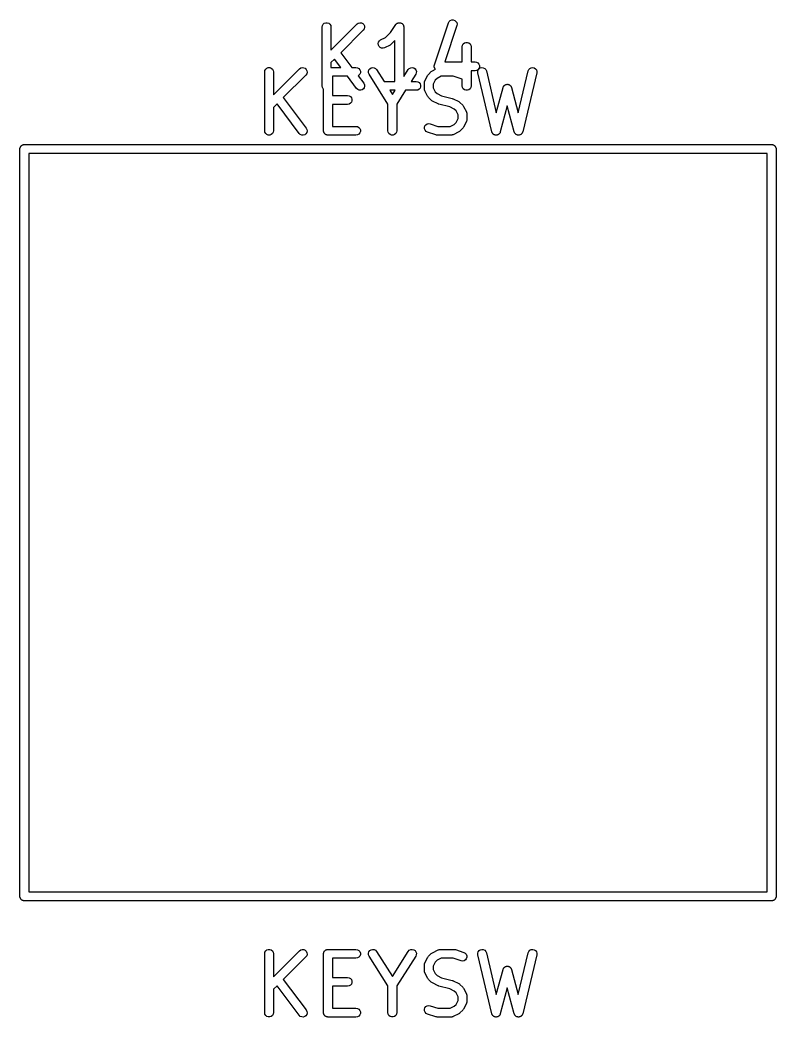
# Model space of a CAD drawing. Extents: x 144.7 to 218.8, y -126.8 to -74.1.
# Drawn here: x 205.92 to 218.77, y -126.26 to -109.31 of the extents above; entities that cross this region are included whole.
import ezdxf

# ---------------------------------------------------------------- set-up
doc = ezdxf.new("R2010")
doc.units = 0
doc.header["$MEASUREMENT"] = 0
doc.layers.add('BLACK', color=7, linetype='CONTINUOUS')

msp = doc.modelspace()

# ---------------------------------------------------------------- linework, layer by layer
at = {"layer": 'BLACK', "linetype": 'CONTINUOUS'}
for p, q in [((211.055, -109.434), (211.059, -109.409)), ((211.055, -110.434), (211.055, -109.434)), ((211.059, -109.409), (211.072, -109.386)), ((211.072, -109.386), (211.092, -109.369)), ((211.092, -109.369), (211.117, -109.361)), ((211.117, -109.361), (211.143, -109.361)), ((211.143, -109.361), (211.167, -109.369)), ((211.167, -109.369), (211.187, -109.386)), ((211.187, -109.386), (211.2, -109.409)), ((211.2, -109.409), (211.205, -109.434)), ((211.205, -109.825), (211.648, -109.381)), ((211.205, -109.434), (211.205, -109.825)), ((211.648, -109.381), (211.669, -109.366)), ((211.669, -109.366), (211.695, -109.36)), ((211.695, -109.36), (211.721, -109.362)), ((211.721, -109.362), (211.744, -109.373)), ((211.744, -109.373), (211.763, -109.391)), ((211.763, -109.391), (211.774, -109.415)), ((211.776, -109.441), (211.769, -109.466)), ((211.774, -109.415), (211.776, -109.441)), ((212.214, -109.529), (212.305, -109.393)), ((212.305, -109.393), (212.308, -109.39)), ((212.308, -109.39), (212.31, -109.386)), ((212.31, -109.386), (212.317, -109.38)), ((212.317, -109.38), (212.323, -109.374)), ((212.323, -109.374), (212.327, -109.372)), ((212.327, -109.372), (212.33, -109.369)), ((212.33, -109.369), (212.339, -109.366)), ((212.339, -109.366), (212.347, -109.362)), ((212.347, -109.362), (212.351, -109.362)), ((212.351, -109.362), (212.355, -109.361)), ((212.355, -109.361), (212.364, -109.361)), ((212.364, -109.361), (212.373, -109.36)), ((212.373, -109.36), (212.377, -109.361)), ((212.377, -109.361), (212.381, -109.361)), ((212.381, -109.361), (212.389, -109.364)), ((212.389, -109.364), (212.398, -109.366)), ((212.398, -109.366), (212.401, -109.368)), ((212.401, -109.368), (212.405, -109.369)), ((212.405, -109.369), (212.412, -109.375)), ((212.412, -109.375), (212.42, -109.38)), ((212.42, -109.38), (212.422, -109.384)), ((212.422, -109.384), (212.425, -109.386)), ((212.425, -109.386), (212.43, -109.394)), ((212.43, -109.394), (212.435, -109.401)), ((212.435, -109.401), (212.436, -109.405)), ((212.436, -109.405), (212.438, -109.409)), ((212.438, -109.409), (212.44, -109.418)), ((212.44, -109.418), (212.442, -109.426)), ((212.442, -109.426), (212.442, -109.43)), ((212.442, -109.43), (212.443, -109.434)), ((212.443, -109.434), (212.443, -110.276)), ((212.963, -110.077), (213.201, -109.363)), ((213.344, -109.41), (213.139, -110.026)), ((213.201, -109.363), (213.214, -109.34)), ((213.214, -109.34), (213.233, -109.323)), ((213.233, -109.323), (213.258, -109.313)), ((213.258, -109.313), (213.284, -109.313)), ((213.284, -109.313), (213.308, -109.321)), ((213.308, -109.321), (213.329, -109.337)), ((213.329, -109.337), (213.342, -109.359)), ((213.342, -109.359), (213.348, -109.385)), ((213.348, -109.385), (213.344, -109.41)), ((211.754, -109.487), (211.372, -109.87)), ((211.769, -109.466), (211.754, -109.487)), ((212.049, -109.653), (212.133, -109.611)), ((212.133, -109.611), (212.214, -109.529)), ((212.007, -109.716), (212.013, -109.69)), ((212.01, -109.741), (212.007, -109.716)), ((212.022, -109.765), (212.01, -109.741)), ((212.013, -109.69), (212.028, -109.669)), ((212.041, -109.783), (212.022, -109.765)), ((212.028, -109.669), (212.049, -109.653)), ((212.065, -109.793), (212.041, -109.783)), ((212.091, -109.795), (212.065, -109.793)), ((212.116, -109.787), (212.091, -109.795)), ((212.211, -109.74), (212.116, -109.787)), ((212.221, -109.732), (212.211, -109.74)), ((212.23, -109.726), (212.221, -109.732)), ((212.293, -109.663), (212.23, -109.726)), ((212.293, -110.359), (212.293, -109.663)), ((213.436, -109.768), (213.44, -109.742)), ((213.436, -110.026), (213.436, -109.768)), ((213.44, -109.742), (213.453, -109.72)), ((213.453, -109.72), (213.473, -109.703)), ((213.473, -109.703), (213.498, -109.694)), ((213.498, -109.694), (213.524, -109.694)), ((213.524, -109.694), (213.548, -109.703)), ((213.548, -109.703), (213.568, -109.72)), ((213.568, -109.72), (213.581, -109.742)), ((213.581, -109.742), (213.586, -109.768)), ((213.586, -109.768), (213.586, -110.026)), ((211.372, -109.87), (211.56, -110.121)), ((210.096, -110.148), (210.116, -110.131)), ((210.116, -110.131), (210.14, -110.123)), ((210.14, -110.123), (210.167, -110.123)), ((210.167, -110.123), (210.191, -110.131)), ((210.191, -110.131), (210.211, -110.148)), ((210.672, -110.143), (210.693, -110.128)), ((210.693, -110.128), (210.718, -110.122)), ((210.718, -110.122), (210.744, -110.124)), ((210.744, -110.124), (210.768, -110.135)), ((210.768, -110.135), (210.786, -110.153)), ((211.264, -109.977), (211.205, -110.037)), ((211.205, -110.037), (211.205, -110.121)), ((211.205, -110.121), (211.373, -110.121)), ((211.373, -110.121), (211.264, -109.977)), ((211.56, -110.121), (211.63, -110.121)), ((211.63, -110.121), (211.655, -110.126)), ((211.655, -110.126), (211.678, -110.139)), ((211.865, -110.141), (211.887, -110.127)), ((211.887, -110.127), (211.912, -110.121)), ((211.912, -110.121), (211.938, -110.125)), ((211.938, -110.125), (211.961, -110.137)), ((212.536, -110.137), (212.56, -110.125)), ((212.56, -110.125), (212.585, -110.121)), ((212.585, -110.121), (212.611, -110.127)), ((212.611, -110.127), (212.633, -110.141)), ((212.96, -110.103), (212.961, -110.096)), ((212.961, -110.109), (212.96, -110.103)), ((212.961, -110.088), (212.963, -110.083)), ((212.961, -110.096), (212.961, -110.088)), ((212.961, -110.114), (212.961, -110.109)), ((212.963, -110.121), (212.961, -110.114)), ((212.963, -110.083), (212.963, -110.077)), ((212.965, -110.129), (212.963, -110.121)), ((212.968, -110.133), (212.965, -110.129)), ((212.97, -110.139), (212.968, -110.133)), ((213.139, -110.026), (213.436, -110.026)), ((213.586, -110.026), (213.654, -110.026)), ((213.654, -110.026), (213.679, -110.031)), ((213.679, -110.031), (213.702, -110.044)), ((213.702, -110.044), (213.718, -110.064)), ((213.718, -110.064), (213.727, -110.088)), ((213.727, -110.114), (213.718, -110.139)), ((213.721, -110.142), (213.743, -110.128)), ((213.727, -110.088), (213.727, -110.114)), ((213.743, -110.128), (213.768, -110.122)), ((213.768, -110.122), (213.794, -110.125)), ((213.794, -110.125), (213.817, -110.136)), ((213.817, -110.136), (213.835, -110.155)), ((214.567, -110.155), (214.585, -110.136)), ((214.585, -110.136), (214.608, -110.125)), ((214.608, -110.125), (214.634, -110.122)), ((214.634, -110.122), (214.659, -110.128)), ((214.659, -110.128), (214.681, -110.142)), ((210.079, -110.196), (210.083, -110.171)), ((210.079, -111.196), (210.079, -110.196)), ((210.083, -110.171), (210.096, -110.148)), ((210.211, -110.148), (210.224, -110.171)), ((210.224, -110.171), (210.229, -110.196)), ((210.229, -110.587), (210.672, -110.143)), ((210.229, -110.196), (210.229, -110.587)), ((210.778, -110.249), (210.395, -110.632)), ((210.793, -110.228), (210.778, -110.249)), ((210.786, -110.153), (210.797, -110.177)), ((210.8, -110.203), (210.793, -110.228)), ((210.797, -110.177), (210.8, -110.203)), ((211.485, -110.271), (211.229, -110.271)), ((211.229, -110.271), (211.229, -110.598)), ((211.641, -110.479), (211.485, -110.271)), ((211.678, -110.254), (211.665, -110.261)), ((211.665, -110.261), (211.761, -110.389)), ((211.678, -110.139), (211.695, -110.159)), ((211.695, -110.234), (211.678, -110.254)), ((211.695, -110.159), (211.704, -110.183)), ((211.704, -110.209), (211.695, -110.234)), ((211.704, -110.183), (211.704, -110.209)), ((211.841, -110.187), (211.849, -110.162)), ((211.842, -110.213), (211.841, -110.187)), ((211.852, -110.237), (211.842, -110.213)), ((211.849, -110.162), (211.865, -110.141)), ((212.174, -110.742), (211.852, -110.237)), ((211.961, -110.137), (211.979, -110.156)), ((211.979, -110.156), (212.108, -110.359)), ((212.443, -110.276), (212.519, -110.156)), ((212.519, -110.156), (212.536, -110.137)), ((212.645, -110.237), (212.567, -110.359)), ((212.633, -110.141), (212.649, -110.162)), ((212.655, -110.213), (212.645, -110.237)), ((212.649, -110.162), (212.656, -110.187)), ((212.656, -110.187), (212.655, -110.213)), ((212.801, -110.353), (212.848, -110.258)), ((212.848, -110.258), (212.856, -110.248)), ((212.856, -110.248), (212.862, -110.239)), ((212.862, -110.239), (212.91, -110.191)), ((212.91, -110.191), (212.92, -110.184)), ((212.92, -110.184), (212.93, -110.177)), ((212.93, -110.177), (212.98, -110.152)), ((212.974, -110.144), (212.97, -110.139)), ((212.978, -110.151), (212.974, -110.144)), ((212.98, -110.152), (212.978, -110.151)), ((213.076, -110.271), (213.007, -110.306)), ((213.284, -110.271), (213.076, -110.271)), ((213.416, -110.315), (213.284, -110.271)), ((213.654, -110.176), (213.586, -110.176)), ((213.586, -110.176), (213.586, -110.434)), ((213.679, -110.172), (213.654, -110.176)), ((213.702, -110.158), (213.679, -110.172)), ((213.698, -110.188), (213.706, -110.163)), ((213.7, -110.214), (213.698, -110.188)), ((213.938, -111.214), (213.7, -110.214)), ((213.718, -110.139), (213.702, -110.158)), ((213.706, -110.163), (213.721, -110.142)), ((213.835, -110.155), (213.846, -110.179)), ((213.846, -110.179), (214.015, -110.89)), ((214.388, -110.89), (214.557, -110.179)), ((214.703, -110.214), (214.465, -111.214)), ((214.557, -110.179), (214.567, -110.155)), ((214.681, -110.142), (214.697, -110.163)), ((214.697, -110.163), (214.704, -110.188)), ((214.704, -110.188), (214.703, -110.214)), ((211.059, -110.46), (211.055, -110.434)), ((211.072, -110.483), (211.059, -110.46)), ((211.77, -110.464), (211.756, -110.486)), ((211.761, -110.389), (211.773, -110.413)), ((211.776, -110.438), (211.77, -110.464)), ((211.773, -110.413), (211.776, -110.438)), ((212.108, -110.359), (212.293, -110.359)), ((212.567, -110.359), (212.654, -110.359)), ((212.654, -110.359), (212.679, -110.364)), ((212.679, -110.364), (212.702, -110.377)), ((212.702, -110.377), (212.718, -110.397)), ((212.718, -110.472), (212.702, -110.492)), ((212.718, -110.397), (212.727, -110.421)), ((212.727, -110.447), (212.718, -110.472)), ((212.727, -110.421), (212.727, -110.447)), ((212.793, -110.378), (212.796, -110.37)), ((212.794, -110.383), (212.793, -110.378)), ((212.793, -110.387), (212.794, -110.383)), ((212.793, -110.482), (212.793, -110.387)), ((212.796, -110.37), (212.797, -110.361)), ((212.797, -110.361), (212.799, -110.357)), ((212.799, -110.357), (212.801, -110.353)), ((212.977, -110.336), (212.943, -110.405)), ((212.943, -110.405), (212.943, -110.464)), ((212.943, -110.464), (212.977, -110.533)), ((213.007, -110.306), (212.977, -110.336)), ((213.436, -110.318), (213.416, -110.315)), ((213.436, -110.434), (213.436, -110.318)), ((213.44, -110.46), (213.436, -110.434)), ((213.453, -110.483), (213.44, -110.46)), ((213.581, -110.46), (213.568, -110.483)), ((213.586, -110.434), (213.581, -110.46)), ((214.015, -110.89), (214.129, -110.463)), ((214.129, -110.463), (214.131, -110.457)), ((214.131, -110.457), (214.133, -110.45)), ((214.133, -110.45), (214.137, -110.445)), ((214.137, -110.445), (214.14, -110.439)), ((214.14, -110.439), (214.144, -110.434)), ((214.144, -110.434), (214.148, -110.429)), ((214.148, -110.429), (214.153, -110.425)), ((214.153, -110.425), (214.158, -110.421)), ((214.158, -110.421), (214.164, -110.418)), ((214.164, -110.418), (214.17, -110.414)), ((214.17, -110.414), (214.176, -110.412)), ((214.176, -110.412), (214.182, -110.41)), ((214.182, -110.41), (214.188, -110.409)), ((214.188, -110.409), (214.195, -110.407)), ((214.195, -110.407), (214.201, -110.408)), ((214.201, -110.408), (214.208, -110.407)), ((214.208, -110.407), (214.214, -110.409)), ((214.214, -110.409), (214.221, -110.41)), ((214.221, -110.41), (214.226, -110.412)), ((214.226, -110.412), (214.233, -110.414)), ((214.233, -110.414), (214.238, -110.418)), ((214.238, -110.418), (214.244, -110.421)), ((214.244, -110.421), (214.249, -110.425)), ((214.249, -110.425), (214.254, -110.429)), ((214.254, -110.429), (214.258, -110.434)), ((214.258, -110.434), (214.263, -110.439)), ((214.263, -110.439), (214.265, -110.445)), ((214.265, -110.445), (214.269, -110.45)), ((214.269, -110.45), (214.271, -110.457)), ((214.271, -110.457), (214.274, -110.463)), ((214.274, -110.463), (214.388, -110.89)), ((210.395, -110.632), (210.785, -111.151)), ((211.079, -110.488), (211.072, -110.483)), ((211.079, -111.196), (211.079, -110.488)), ((211.229, -110.598), (211.487, -110.598)), ((211.487, -110.598), (211.513, -110.602)), ((211.513, -110.602), (211.535, -110.615)), ((211.535, -110.615), (211.552, -110.635)), ((211.552, -110.635), (211.561, -110.66)), ((211.66, -110.497), (211.641, -110.479)), ((211.684, -110.507), (211.66, -110.497)), ((211.71, -110.509), (211.684, -110.507)), ((211.735, -110.501), (211.71, -110.509)), ((211.756, -110.486), (211.735, -110.501)), ((212.204, -110.509), (212.249, -110.58)), ((212.294, -110.509), (212.204, -110.509)), ((212.249, -110.58), (212.294, -110.509)), ((212.472, -110.509), (212.324, -110.742)), ((212.654, -110.509), (212.472, -110.509)), ((212.679, -110.505), (212.654, -110.509)), ((212.702, -110.492), (212.679, -110.505)), ((212.794, -110.486), (212.793, -110.482)), ((212.793, -110.491), (212.794, -110.486)), ((212.796, -110.499), (212.793, -110.491)), ((212.797, -110.508), (212.796, -110.499)), ((212.799, -110.511), (212.797, -110.508)), ((212.801, -110.516), (212.799, -110.511)), ((212.848, -110.611), (212.801, -110.516)), ((212.856, -110.621), (212.848, -110.611)), ((212.862, -110.63), (212.856, -110.621)), ((212.91, -110.678), (212.862, -110.63)), ((212.977, -110.533), (213.007, -110.563)), ((213.007, -110.563), (213.084, -110.602)), ((213.084, -110.602), (213.267, -110.647)), ((213.473, -110.499), (213.453, -110.483)), ((213.498, -110.508), (213.473, -110.499)), ((213.524, -110.508), (213.498, -110.508)), ((213.548, -110.499), (213.524, -110.508)), ((213.568, -110.483), (213.548, -110.499)), ((210.288, -110.739), (210.229, -110.799)), ((210.229, -110.799), (210.229, -111.196)), ((210.665, -111.241), (210.288, -110.739)), ((211.487, -110.748), (211.229, -110.748)), ((211.229, -110.748), (211.229, -111.121)), ((211.513, -110.743), (211.487, -110.748)), ((211.535, -110.73), (211.513, -110.743)), ((211.552, -110.71), (211.535, -110.73)), ((211.561, -110.686), (211.552, -110.71)), ((211.561, -110.66), (211.561, -110.686)), ((212.174, -111.196), (212.174, -110.742)), ((212.324, -110.742), (212.324, -111.196)), ((212.92, -110.685), (212.91, -110.678)), ((212.93, -110.692), (212.92, -110.685)), ((213.025, -110.74), (212.93, -110.692)), ((213.033, -110.742), (213.025, -110.74)), ((213.04, -110.745), (213.033, -110.742)), ((213.223, -110.791), (213.04, -110.745)), ((213.3, -110.829), (213.223, -110.791)), ((213.267, -110.647), (213.274, -110.651)), ((213.274, -110.651), (213.282, -110.653)), ((213.282, -110.653), (213.378, -110.701)), ((213.378, -110.701), (213.387, -110.708)), ((213.387, -110.708), (213.397, -110.715)), ((213.397, -110.715), (213.445, -110.762)), ((213.445, -110.762), (213.452, -110.772)), ((213.452, -110.772), (213.459, -110.782)), ((213.459, -110.782), (213.506, -110.877)), ((214.201, -110.773), (214.083, -111.216)), ((214.319, -111.216), (214.201, -110.773)), ((213.33, -110.86), (213.3, -110.829)), ((213.364, -110.928), (213.33, -110.86)), ((213.364, -110.988), (213.364, -110.928)), ((213.506, -110.877), (213.508, -110.881)), ((213.508, -110.881), (213.51, -110.885)), ((213.51, -110.885), (213.511, -110.894)), ((213.511, -110.894), (213.514, -110.902)), ((213.514, -110.902), (213.513, -110.906)), ((213.513, -110.906), (213.514, -110.911)), ((213.514, -110.911), (213.514, -111.006)), ((210.785, -111.151), (210.797, -111.175)), ((211.229, -111.121), (211.63, -111.121)), ((211.63, -111.121), (211.655, -111.126)), ((211.655, -111.126), (211.678, -111.139)), ((211.678, -111.139), (211.695, -111.159)), ((212.794, -111.138), (212.802, -111.113)), ((212.794, -111.164), (212.794, -111.138)), ((212.802, -111.113), (212.818, -111.093)), ((212.818, -111.093), (212.84, -111.079)), ((212.84, -111.079), (212.866, -111.074)), ((212.866, -111.074), (212.892, -111.078)), ((212.892, -111.078), (213.023, -111.121)), ((213.023, -111.121), (213.231, -111.121)), ((213.231, -111.121), (213.3, -111.087)), ((213.3, -111.087), (213.33, -111.057)), ((213.33, -111.057), (213.364, -110.988)), ((213.452, -111.144), (213.445, -111.154)), ((213.459, -111.135), (213.452, -111.144)), ((213.506, -111.039), (213.459, -111.135)), ((213.508, -111.035), (213.506, -111.039)), ((213.51, -111.032), (213.508, -111.035)), ((213.511, -111.023), (213.51, -111.032)), ((213.514, -111.014), (213.511, -111.023)), ((213.514, -111.006), (213.513, -111.01)), ((213.513, -111.01), (213.514, -111.014)), ((210.083, -111.222), (210.079, -111.196)), ((210.096, -111.245), (210.083, -111.222)), ((210.116, -111.261), (210.096, -111.245)), ((210.14, -111.27), (210.116, -111.261)), ((210.167, -111.27), (210.14, -111.27)), ((210.191, -111.261), (210.167, -111.27)), ((210.211, -111.245), (210.191, -111.261)), ((210.224, -111.222), (210.211, -111.245)), ((210.229, -111.196), (210.224, -111.222)), ((210.684, -111.259), (210.665, -111.241)), ((210.708, -111.269), (210.684, -111.259)), ((210.734, -111.271), (210.708, -111.269)), ((210.759, -111.263), (210.734, -111.271)), ((210.78, -111.248), (210.759, -111.263)), ((210.794, -111.226), (210.78, -111.248)), ((210.8, -111.2), (210.794, -111.226)), ((210.797, -111.175), (210.8, -111.2)), ((211.08, -111.203), (211.079, -111.196)), ((211.08, -111.209), (211.08, -111.203)), ((211.082, -111.216), (211.08, -111.209)), ((211.083, -111.222), (211.082, -111.216)), ((211.086, -111.228), (211.083, -111.222)), ((211.089, -111.234), (211.086, -111.228)), ((211.093, -111.239), (211.089, -111.234)), ((211.096, -111.245), (211.093, -111.239)), ((211.101, -111.249), (211.096, -111.245)), ((211.105, -111.254), (211.101, -111.249)), ((211.111, -111.257), (211.105, -111.254)), ((211.116, -111.261), (211.111, -111.257)), ((211.122, -111.264), (211.116, -111.261)), ((211.128, -111.267), (211.122, -111.264)), ((211.134, -111.268), (211.128, -111.267)), ((211.14, -111.27), (211.134, -111.268)), ((211.147, -111.27), (211.14, -111.27)), ((211.154, -111.271), (211.147, -111.27)), ((211.63, -111.271), (211.154, -111.271)), ((211.655, -111.267), (211.63, -111.271)), ((211.678, -111.254), (211.655, -111.267)), ((211.695, -111.234), (211.678, -111.254)), ((211.695, -111.159), (211.704, -111.183)), ((211.704, -111.209), (211.695, -111.234)), ((211.704, -111.183), (211.704, -111.209)), ((212.178, -111.222), (212.174, -111.196)), ((212.191, -111.245), (212.178, -111.222)), ((212.211, -111.261), (212.191, -111.245)), ((212.236, -111.27), (212.211, -111.261)), ((212.262, -111.27), (212.236, -111.27)), ((212.286, -111.261), (212.262, -111.27)), ((212.306, -111.245), (212.286, -111.261)), ((212.319, -111.222), (212.306, -111.245)), ((212.324, -111.196), (212.319, -111.222)), ((212.804, -111.188), (212.794, -111.164)), ((212.821, -111.208), (212.804, -111.188)), ((212.844, -111.22), (212.821, -111.208)), ((212.987, -111.268), (212.844, -111.22)), ((212.999, -111.269), (212.987, -111.268)), ((213.011, -111.271), (212.999, -111.269)), ((213.249, -111.271), (213.011, -111.271)), ((213.253, -111.271), (213.249, -111.271)), ((213.257, -111.271), (213.253, -111.271)), ((213.266, -111.268), (213.257, -111.271)), ((213.274, -111.267), (213.266, -111.268)), ((213.278, -111.265), (213.274, -111.267)), ((213.282, -111.263), (213.278, -111.265)), ((213.378, -111.216), (213.282, -111.263)), ((213.387, -111.209), (213.378, -111.216)), ((213.397, -111.202), (213.387, -111.209)), ((213.445, -111.154), (213.397, -111.202)), ((213.941, -111.221), (213.938, -111.214)), ((213.943, -111.228), (213.941, -111.221)), ((213.946, -111.233), (213.943, -111.228)), ((213.948, -111.238), (213.946, -111.233)), ((213.953, -111.243), (213.948, -111.238)), ((213.958, -111.249), (213.953, -111.243)), ((213.962, -111.253), (213.958, -111.249)), ((213.966, -111.257), (213.962, -111.253)), ((213.973, -111.26), (213.966, -111.257)), ((213.979, -111.264), (213.973, -111.26)), ((213.984, -111.266), (213.979, -111.264)), ((213.989, -111.268), (213.984, -111.266)), ((213.997, -111.269), (213.989, -111.268)), ((214.004, -111.271), (213.997, -111.269)), ((214.01, -111.271), (214.004, -111.271)), ((214.015, -111.271), (214.01, -111.271)), ((214.023, -111.269), (214.015, -111.271)), ((214.03, -111.269), (214.023, -111.269)), ((214.035, -111.266), (214.03, -111.269)), ((214.04, -111.265), (214.035, -111.266)), ((214.047, -111.261), (214.04, -111.265)), ((214.054, -111.258), (214.047, -111.261)), ((214.058, -111.254), (214.054, -111.258)), ((214.062, -111.251), (214.058, -111.254)), ((214.067, -111.245), (214.062, -111.251)), ((214.072, -111.239), (214.067, -111.245)), ((214.074, -111.234), (214.072, -111.239)), ((214.078, -111.23), (214.074, -111.234)), ((214.08, -111.223), (214.078, -111.23)), ((214.083, -111.216), (214.08, -111.223)), ((214.322, -111.223), (214.319, -111.216)), ((214.325, -111.23), (214.322, -111.223)), ((214.328, -111.234), (214.325, -111.23)), ((214.33, -111.239), (214.328, -111.234)), ((214.336, -111.245), (214.33, -111.239)), ((214.34, -111.251), (214.336, -111.245)), ((214.345, -111.254), (214.34, -111.251)), ((214.349, -111.258), (214.345, -111.254)), ((214.355, -111.261), (214.349, -111.258)), ((214.362, -111.265), (214.355, -111.261)), ((214.367, -111.266), (214.362, -111.265)), ((214.372, -111.269), (214.367, -111.266)), ((214.38, -111.269), (214.372, -111.269)), ((214.387, -111.271), (214.38, -111.269)), ((214.393, -111.271), (214.387, -111.271)), ((214.398, -111.271), (214.393, -111.271)), ((214.405, -111.269), (214.398, -111.271)), ((214.413, -111.268), (214.405, -111.269)), ((214.418, -111.266), (214.413, -111.268)), ((214.423, -111.264), (214.418, -111.266)), ((214.43, -111.26), (214.423, -111.264)), ((214.436, -111.257), (214.43, -111.26)), ((214.44, -111.253), (214.436, -111.257)), ((214.445, -111.249), (214.44, -111.253)), ((214.449, -111.243), (214.445, -111.249)), ((214.454, -111.238), (214.449, -111.243)), ((214.456, -111.233), (214.454, -111.238)), ((214.46, -111.228), (214.456, -111.233)), ((214.462, -111.221), (214.46, -111.228)), ((214.465, -111.214), (214.462, -111.221)), ((205.919, -111.493), (205.921, -111.487)), ((205.921, -111.487), (205.922, -111.48)), ((205.922, -111.48), (205.926, -111.474)), ((205.926, -111.474), (205.928, -111.468)), ((205.928, -111.468), (205.932, -111.463)), ((205.932, -111.463), (205.936, -111.457)), ((205.936, -111.457), (205.941, -111.453)), ((205.941, -111.453), (205.945, -111.448)), ((205.945, -111.448), (205.951, -111.444)), ((205.951, -111.444), (205.956, -111.44)), ((205.956, -111.44), (205.962, -111.438)), ((205.962, -111.438), (205.968, -111.434)), ((205.968, -111.434), (205.975, -111.433)), ((205.975, -111.433), (205.981, -111.431)), ((205.981, -111.431), (205.987, -111.431)), ((205.987, -111.431), (205.987, -111.431)), ((205.987, -111.431), (218.701, -111.431)), ((218.701, -111.431), (218.707, -111.431)), ((218.701, -111.431), (218.701, -111.431)), ((218.707, -111.431), (218.713, -111.433)), ((218.713, -111.433), (218.72, -111.434)), ((218.72, -111.434), (218.726, -111.438)), ((218.726, -111.438), (218.732, -111.44)), ((218.732, -111.44), (218.737, -111.444)), ((218.737, -111.444), (218.743, -111.448)), ((218.743, -111.448), (218.747, -111.453)), ((218.747, -111.453), (218.752, -111.457)), ((218.752, -111.457), (218.756, -111.463)), ((218.756, -111.463), (218.76, -111.468)), ((218.76, -111.468), (218.762, -111.474)), ((218.762, -111.474), (218.766, -111.48)), ((218.766, -111.48), (218.767, -111.487)), ((218.767, -111.487), (218.769, -111.493)), ((205.919, -111.499), (205.919, -111.493)), ((205.919, -124.213), (205.919, -111.499)), ((206.069, -111.581), (206.069, -124.131)), ((218.619, -111.581), (206.069, -111.581)), ((218.619, -124.131), (218.619, -111.581)), ((218.769, -111.493), (218.769, -111.499)), ((218.769, -111.499), (218.769, -111.499)), ((218.769, -111.499), (218.769, -124.213)), ((206.069, -124.131), (218.619, -124.131)), ((205.919, -124.219), (205.919, -124.213)), ((205.919, -124.213), (205.919, -124.213)), ((205.921, -124.225), (205.919, -124.219)), ((205.922, -124.232), (205.921, -124.225)), ((205.926, -124.238), (205.922, -124.232)), ((205.928, -124.244), (205.926, -124.238)), ((205.932, -124.249), (205.928, -124.244)), ((205.936, -124.255), (205.932, -124.249)), ((205.941, -124.259), (205.936, -124.255)), ((205.945, -124.264), (205.941, -124.259)), ((205.951, -124.268), (205.945, -124.264)), ((205.956, -124.272), (205.951, -124.268)), ((205.962, -124.274), (205.956, -124.272)), ((205.968, -124.278), (205.962, -124.274)), ((205.975, -124.279), (205.968, -124.278)), ((205.981, -124.281), (205.975, -124.279)), ((205.987, -124.281), (205.981, -124.281)), ((218.701, -124.281), (205.987, -124.281)), ((205.987, -124.281), (205.987, -124.281)), ((218.707, -124.281), (218.701, -124.281)), ((218.701, -124.281), (218.701, -124.281)), ((218.713, -124.279), (218.707, -124.281)), ((218.72, -124.278), (218.713, -124.279)), ((218.726, -124.274), (218.72, -124.278)), ((218.732, -124.272), (218.726, -124.274)), ((218.737, -124.268), (218.732, -124.272)), ((218.743, -124.264), (218.737, -124.268)), ((218.747, -124.259), (218.743, -124.264)), ((218.752, -124.255), (218.747, -124.259)), ((218.756, -124.249), (218.752, -124.255)), ((218.76, -124.244), (218.756, -124.249)), ((218.762, -124.238), (218.76, -124.244)), ((218.766, -124.232), (218.762, -124.238)), ((218.767, -124.225), (218.766, -124.232)), ((218.769, -124.219), (218.767, -124.225)), ((218.769, -124.213), (218.769, -124.213)), ((218.769, -124.213), (218.769, -124.219)), ((210.079, -125.182), (210.083, -125.157)), ((210.079, -126.182), (210.079, -125.182)), ((210.083, -125.157), (210.096, -125.134)), ((210.096, -125.134), (210.116, -125.117)), ((210.116, -125.117), (210.14, -125.109)), ((210.14, -125.109), (210.167, -125.109)), ((210.167, -125.109), (210.191, -125.117)), ((210.191, -125.117), (210.211, -125.134)), ((210.211, -125.134), (210.224, -125.157)), ((210.224, -125.157), (210.229, -125.182)), ((210.229, -125.573), (210.672, -125.129)), ((210.229, -125.182), (210.229, -125.573)), ((210.672, -125.129), (210.693, -125.114)), ((210.693, -125.114), (210.718, -125.108)), ((210.718, -125.108), (210.744, -125.11)), ((210.744, -125.11), (210.768, -125.121)), ((210.768, -125.121), (210.786, -125.139)), ((210.793, -125.214), (210.778, -125.235)), ((210.786, -125.139), (210.797, -125.163)), ((210.8, -125.189), (210.793, -125.214)), ((210.797, -125.163), (210.8, -125.189)), ((211.079, -125.182), (211.08, -125.176)), ((211.079, -126.182), (211.079, -125.182)), ((211.08, -125.169), (211.082, -125.163)), ((211.08, -125.176), (211.08, -125.169)), ((211.082, -125.163), (211.083, -125.157)), ((211.083, -125.157), (211.086, -125.151)), ((211.086, -125.151), (211.089, -125.145)), ((211.089, -125.145), (211.093, -125.14)), ((211.093, -125.14), (211.096, -125.134)), ((211.096, -125.134), (211.101, -125.13)), ((211.101, -125.13), (211.105, -125.125)), ((211.105, -125.125), (211.111, -125.122)), ((211.111, -125.122), (211.116, -125.117)), ((211.116, -125.117), (211.122, -125.115)), ((211.122, -125.115), (211.128, -125.112)), ((211.128, -125.112), (211.134, -125.111)), ((211.134, -125.111), (211.14, -125.109)), ((211.14, -125.109), (211.147, -125.109)), ((211.147, -125.109), (211.154, -125.107)), ((211.154, -125.107), (211.63, -125.107)), ((211.63, -125.107), (211.655, -125.112)), ((211.655, -125.112), (211.678, -125.125)), ((211.678, -125.125), (211.695, -125.145)), ((211.695, -125.145), (211.704, -125.169)), ((211.704, -125.195), (211.695, -125.22)), ((211.704, -125.169), (211.704, -125.195)), ((211.841, -125.173), (211.849, -125.148)), ((211.842, -125.199), (211.841, -125.173)), ((211.852, -125.223), (211.842, -125.199)), ((211.849, -125.148), (211.865, -125.127)), ((211.865, -125.127), (211.887, -125.113)), ((211.887, -125.113), (211.912, -125.107)), ((211.912, -125.107), (211.938, -125.111)), ((211.938, -125.111), (211.961, -125.123)), ((211.961, -125.123), (211.979, -125.142)), ((211.979, -125.142), (212.249, -125.566)), ((212.249, -125.566), (212.519, -125.142)), ((212.519, -125.142), (212.536, -125.123)), ((212.536, -125.123), (212.56, -125.111)), ((212.56, -125.111), (212.585, -125.107)), ((212.585, -125.107), (212.611, -125.113)), ((212.611, -125.113), (212.633, -125.127)), ((212.633, -125.127), (212.649, -125.148)), ((212.655, -125.199), (212.645, -125.223)), ((212.649, -125.148), (212.656, -125.173)), ((212.656, -125.173), (212.655, -125.199)), ((212.862, -125.225), (212.91, -125.177)), ((212.91, -125.177), (212.92, -125.17)), ((212.92, -125.17), (212.93, -125.163)), ((212.93, -125.163), (213.025, -125.115)), ((213.025, -125.115), (213.029, -125.114)), ((213.029, -125.114), (213.033, -125.112)), ((213.033, -125.112), (213.041, -125.11)), ((213.041, -125.11), (213.05, -125.108)), ((213.05, -125.108), (213.054, -125.108)), ((213.054, -125.108), (213.058, -125.107)), ((213.058, -125.107), (213.296, -125.107)), ((213.296, -125.107), (213.308, -125.109)), ((213.308, -125.109), (213.32, -125.111)), ((213.32, -125.111), (213.463, -125.159)), ((213.463, -125.159), (213.486, -125.171)), ((213.486, -125.171), (213.503, -125.191)), ((213.503, -125.191), (213.513, -125.215)), ((213.513, -125.215), (213.513, -125.241)), ((213.698, -125.174), (213.706, -125.149)), ((213.7, -125.2), (213.698, -125.174)), ((213.938, -126.2), (213.7, -125.2)), ((213.706, -125.149), (213.721, -125.128)), ((213.721, -125.128), (213.743, -125.114)), ((213.743, -125.114), (213.768, -125.108)), ((213.768, -125.108), (213.794, -125.111)), ((213.794, -125.111), (213.817, -125.122)), ((213.817, -125.122), (213.835, -125.141)), ((213.835, -125.141), (213.846, -125.165)), ((213.846, -125.165), (214.015, -125.876)), ((214.388, -125.876), (214.557, -125.165)), ((214.703, -125.2), (214.465, -126.2)), ((214.557, -125.165), (214.567, -125.141)), ((214.567, -125.141), (214.585, -125.122)), ((214.585, -125.122), (214.608, -125.111)), ((214.608, -125.111), (214.634, -125.108)), ((214.634, -125.108), (214.659, -125.114)), ((214.659, -125.114), (214.681, -125.128)), ((214.681, -125.128), (214.697, -125.149)), ((214.697, -125.149), (214.704, -125.174)), ((214.704, -125.174), (214.703, -125.2)), ((210.778, -125.235), (210.395, -125.618)), ((211.63, -125.257), (211.229, -125.257)), ((211.229, -125.257), (211.229, -125.584)), ((211.655, -125.253), (211.63, -125.257)), ((211.678, -125.24), (211.655, -125.253)), ((211.695, -125.22), (211.678, -125.24)), ((212.174, -125.728), (211.852, -125.223)), ((212.645, -125.223), (212.324, -125.728)), ((212.793, -125.364), (212.796, -125.356)), ((212.794, -125.369), (212.793, -125.364)), ((212.793, -125.373), (212.794, -125.369)), ((212.793, -125.468), (212.793, -125.373)), ((212.796, -125.356), (212.797, -125.347)), ((212.797, -125.347), (212.799, -125.343)), ((212.799, -125.343), (212.801, -125.339)), ((212.801, -125.339), (212.848, -125.244)), ((212.848, -125.244), (212.856, -125.234)), ((212.856, -125.234), (212.862, -125.225)), ((212.977, -125.322), (212.943, -125.391)), ((213.007, -125.292), (212.977, -125.322)), ((213.076, -125.257), (213.007, -125.292)), ((213.284, -125.257), (213.076, -125.257)), ((213.416, -125.301), (213.284, -125.257)), ((213.441, -125.305), (213.416, -125.301)), ((213.467, -125.3), (213.441, -125.305)), ((213.489, -125.286), (213.467, -125.3)), ((213.505, -125.266), (213.489, -125.286)), ((213.513, -125.241), (213.505, -125.266)), ((212.794, -125.472), (212.793, -125.468)), ((212.793, -125.477), (212.794, -125.472)), ((212.796, -125.485), (212.793, -125.477)), ((212.797, -125.494), (212.796, -125.485)), ((212.799, -125.497), (212.797, -125.494)), ((212.801, -125.502), (212.799, -125.497)), ((212.848, -125.597), (212.801, -125.502)), ((212.943, -125.391), (212.943, -125.45)), ((212.943, -125.45), (212.977, -125.519)), ((212.977, -125.519), (213.007, -125.549)), ((213.007, -125.549), (213.084, -125.588)), ((214.015, -125.876), (214.129, -125.449)), ((214.129, -125.449), (214.131, -125.443)), ((214.131, -125.443), (214.133, -125.436)), ((214.133, -125.436), (214.137, -125.431)), ((214.137, -125.431), (214.14, -125.425)), ((214.14, -125.425), (214.144, -125.42)), ((214.144, -125.42), (214.148, -125.415)), ((214.148, -125.415), (214.153, -125.411)), ((214.153, -125.411), (214.158, -125.407)), ((214.158, -125.407), (214.164, -125.404)), ((214.164, -125.404), (214.17, -125.4)), ((214.17, -125.4), (214.176, -125.398)), ((214.176, -125.398), (214.182, -125.396)), ((214.182, -125.396), (214.188, -125.395)), ((214.188, -125.395), (214.195, -125.393)), ((214.195, -125.393), (214.201, -125.394)), ((214.201, -125.394), (214.208, -125.393)), ((214.208, -125.393), (214.214, -125.395)), ((214.214, -125.395), (214.221, -125.396)), ((214.221, -125.396), (214.226, -125.398)), ((214.226, -125.398), (214.233, -125.4)), ((214.233, -125.4), (214.238, -125.404)), ((214.238, -125.404), (214.244, -125.407)), ((214.244, -125.407), (214.249, -125.411)), ((214.249, -125.411), (214.254, -125.415)), ((214.254, -125.415), (214.258, -125.42)), ((214.258, -125.42), (214.263, -125.425)), ((214.263, -125.425), (214.265, -125.431)), ((214.265, -125.431), (214.269, -125.436)), ((214.269, -125.436), (214.271, -125.443)), ((214.271, -125.443), (214.274, -125.449)), ((214.274, -125.449), (214.388, -125.876)), ((210.395, -125.618), (210.785, -126.137)), ((211.229, -125.584), (211.487, -125.584)), ((211.487, -125.584), (211.513, -125.588)), ((211.513, -125.588), (211.535, -125.601)), ((211.535, -125.716), (211.513, -125.729)), ((211.535, -125.601), (211.552, -125.621)), ((211.552, -125.696), (211.535, -125.716)), ((211.552, -125.621), (211.561, -125.646)), ((211.561, -125.672), (211.552, -125.696)), ((211.561, -125.646), (211.561, -125.672)), ((212.856, -125.607), (212.848, -125.597)), ((212.862, -125.616), (212.856, -125.607)), ((212.91, -125.664), (212.862, -125.616)), ((212.92, -125.671), (212.91, -125.664)), ((212.93, -125.678), (212.92, -125.671)), ((213.025, -125.726), (212.93, -125.678)), ((213.084, -125.588), (213.267, -125.633)), ((213.267, -125.633), (213.274, -125.637)), ((213.274, -125.637), (213.282, -125.639)), ((213.282, -125.639), (213.378, -125.687)), ((213.378, -125.687), (213.387, -125.694)), ((213.387, -125.694), (213.397, -125.701)), ((213.397, -125.701), (213.445, -125.748)), ((210.288, -125.725), (210.229, -125.785)), ((210.229, -125.785), (210.229, -126.182)), ((210.665, -126.227), (210.288, -125.725)), ((211.487, -125.734), (211.229, -125.734)), ((211.229, -125.734), (211.229, -126.107)), ((211.513, -125.729), (211.487, -125.734)), ((212.174, -126.182), (212.174, -125.728)), ((212.324, -125.728), (212.324, -126.182)), ((213.033, -125.728), (213.025, -125.726)), ((213.04, -125.731), (213.033, -125.728)), ((213.223, -125.777), (213.04, -125.731)), ((213.3, -125.815), (213.223, -125.777)), ((213.33, -125.846), (213.3, -125.815)), ((213.364, -125.914), (213.33, -125.846)), ((213.445, -125.748), (213.452, -125.758)), ((213.452, -125.758), (213.459, -125.768)), ((213.459, -125.768), (213.506, -125.863)), ((213.506, -125.863), (213.508, -125.867)), ((213.508, -125.867), (213.51, -125.871)), ((213.51, -125.871), (213.511, -125.88)), ((213.511, -125.88), (213.514, -125.888)), ((213.514, -125.888), (213.513, -125.892)), ((213.513, -125.892), (213.514, -125.897)), ((214.201, -125.759), (214.083, -126.202)), ((214.319, -126.202), (214.201, -125.759)), ((212.84, -126.065), (212.866, -126.06)), ((212.866, -126.06), (212.892, -126.064)), ((213.3, -126.073), (213.33, -126.043)), ((213.33, -126.043), (213.364, -125.974)), ((213.364, -125.974), (213.364, -125.914)), ((213.506, -126.025), (213.459, -126.121)), ((213.508, -126.021), (213.506, -126.025)), ((213.51, -126.018), (213.508, -126.021)), ((213.511, -126.009), (213.51, -126.018)), ((213.514, -126), (213.511, -126.009)), ((213.514, -125.992), (213.513, -125.996)), ((213.513, -125.996), (213.514, -126)), ((213.514, -125.897), (213.514, -125.992)), ((210.083, -126.208), (210.079, -126.182)), ((210.096, -126.231), (210.083, -126.208)), ((210.116, -126.247), (210.096, -126.231)), ((210.211, -126.231), (210.191, -126.247)), ((210.224, -126.208), (210.211, -126.231)), ((210.229, -126.182), (210.224, -126.208)), ((210.684, -126.245), (210.665, -126.227)), ((210.794, -126.212), (210.78, -126.234)), ((210.785, -126.137), (210.797, -126.161)), ((210.8, -126.186), (210.794, -126.212)), ((210.797, -126.161), (210.8, -126.186)), ((211.08, -126.189), (211.079, -126.182)), ((211.08, -126.195), (211.08, -126.189)), ((211.082, -126.202), (211.08, -126.195)), ((211.083, -126.208), (211.082, -126.202)), ((211.086, -126.214), (211.083, -126.208)), ((211.089, -126.22), (211.086, -126.214)), ((211.093, -126.225), (211.089, -126.22)), ((211.096, -126.231), (211.093, -126.225)), ((211.101, -126.235), (211.096, -126.231)), ((211.229, -126.107), (211.63, -126.107)), ((211.63, -126.107), (211.655, -126.112)), ((211.655, -126.112), (211.678, -126.125)), ((211.678, -126.125), (211.695, -126.145)), ((211.695, -126.22), (211.678, -126.24)), ((211.695, -126.145), (211.704, -126.169)), ((211.704, -126.195), (211.695, -126.22)), ((211.704, -126.169), (211.704, -126.195)), ((212.178, -126.208), (212.174, -126.182)), ((212.191, -126.231), (212.178, -126.208)), ((212.211, -126.247), (212.191, -126.231)), ((212.306, -126.231), (212.286, -126.247)), ((212.319, -126.208), (212.306, -126.231)), ((212.324, -126.182), (212.319, -126.208)), ((212.794, -126.124), (212.802, -126.099)), ((212.794, -126.15), (212.794, -126.124)), ((212.804, -126.174), (212.794, -126.15)), ((212.802, -126.099), (212.818, -126.079)), ((212.821, -126.194), (212.804, -126.174)), ((212.818, -126.079), (212.84, -126.065)), ((212.844, -126.206), (212.821, -126.194)), ((212.987, -126.254), (212.844, -126.206)), ((212.892, -126.064), (213.023, -126.107)), ((213.023, -126.107), (213.231, -126.107)), ((213.231, -126.107), (213.3, -126.073)), ((213.378, -126.202), (213.282, -126.249)), ((213.387, -126.195), (213.378, -126.202)), ((213.397, -126.188), (213.387, -126.195)), ((213.445, -126.14), (213.397, -126.188)), ((213.452, -126.13), (213.445, -126.14)), ((213.459, -126.121), (213.452, -126.13)), ((213.941, -126.207), (213.938, -126.2)), ((213.943, -126.214), (213.941, -126.207)), ((213.946, -126.219), (213.943, -126.214)), ((213.948, -126.224), (213.946, -126.219)), ((213.953, -126.229), (213.948, -126.224)), ((213.958, -126.235), (213.953, -126.229)), ((214.067, -126.231), (214.062, -126.237)), ((214.072, -126.225), (214.067, -126.231)), ((214.074, -126.22), (214.072, -126.225)), ((214.078, -126.216), (214.074, -126.22)), ((214.08, -126.209), (214.078, -126.216)), ((214.083, -126.202), (214.08, -126.209)), ((214.322, -126.209), (214.319, -126.202)), ((214.325, -126.216), (214.322, -126.209)), ((214.328, -126.22), (214.325, -126.216)), ((214.33, -126.225), (214.328, -126.22)), ((214.336, -126.231), (214.33, -126.225)), ((214.34, -126.237), (214.336, -126.231)), ((214.449, -126.229), (214.445, -126.235)), ((214.454, -126.224), (214.449, -126.229)), ((214.456, -126.219), (214.454, -126.224)), ((214.46, -126.214), (214.456, -126.219)), ((214.462, -126.207), (214.46, -126.214)), ((214.465, -126.2), (214.462, -126.207)), ((210.14, -126.256), (210.116, -126.247)), ((210.167, -126.256), (210.14, -126.256)), ((210.191, -126.247), (210.167, -126.256)), ((210.708, -126.255), (210.684, -126.245)), ((210.734, -126.257), (210.708, -126.255)), ((210.759, -126.249), (210.734, -126.257)), ((210.78, -126.234), (210.759, -126.249)), ((211.105, -126.24), (211.101, -126.235)), ((211.111, -126.243), (211.105, -126.24)), ((211.116, -126.247), (211.111, -126.243)), ((211.122, -126.25), (211.116, -126.247)), ((211.128, -126.253), (211.122, -126.25)), ((211.134, -126.254), (211.128, -126.253)), ((211.14, -126.256), (211.134, -126.254)), ((211.147, -126.256), (211.14, -126.256)), ((211.154, -126.257), (211.147, -126.256)), ((211.63, -126.257), (211.154, -126.257)), ((211.655, -126.253), (211.63, -126.257)), ((211.678, -126.24), (211.655, -126.253)), ((212.236, -126.256), (212.211, -126.247)), ((212.262, -126.256), (212.236, -126.256)), ((212.286, -126.247), (212.262, -126.256)), ((212.999, -126.255), (212.987, -126.254)), ((213.011, -126.257), (212.999, -126.255)), ((213.249, -126.257), (213.011, -126.257)), ((213.253, -126.257), (213.249, -126.257)), ((213.257, -126.257), (213.253, -126.257)), ((213.266, -126.254), (213.257, -126.257)), ((213.274, -126.253), (213.266, -126.254)), ((213.278, -126.251), (213.274, -126.253)), ((213.282, -126.249), (213.278, -126.251)), ((213.962, -126.239), (213.958, -126.235)), ((213.966, -126.243), (213.962, -126.239)), ((213.973, -126.246), (213.966, -126.243)), ((213.979, -126.25), (213.973, -126.246)), ((213.984, -126.252), (213.979, -126.25)), ((213.989, -126.254), (213.984, -126.252)), ((213.997, -126.255), (213.989, -126.254)), ((214.004, -126.257), (213.997, -126.255)), ((214.01, -126.257), (214.004, -126.257)), ((214.015, -126.257), (214.01, -126.257)), ((214.023, -126.255), (214.015, -126.257)), ((214.03, -126.255), (214.023, -126.255)), ((214.035, -126.252), (214.03, -126.255)), ((214.04, -126.251), (214.035, -126.252)), ((214.047, -126.247), (214.04, -126.251)), ((214.054, -126.244), (214.047, -126.247)), ((214.058, -126.24), (214.054, -126.244)), ((214.062, -126.237), (214.058, -126.24)), ((214.345, -126.24), (214.34, -126.237)), ((214.349, -126.244), (214.345, -126.24)), ((214.355, -126.247), (214.349, -126.244)), ((214.362, -126.251), (214.355, -126.247)), ((214.367, -126.252), (214.362, -126.251)), ((214.372, -126.255), (214.367, -126.252)), ((214.38, -126.255), (214.372, -126.255)), ((214.387, -126.257), (214.38, -126.255)), ((214.393, -126.257), (214.387, -126.257)), ((214.398, -126.257), (214.393, -126.257)), ((214.405, -126.255), (214.398, -126.257)), ((214.413, -126.254), (214.405, -126.255)), ((214.418, -126.252), (214.413, -126.254)), ((214.423, -126.25), (214.418, -126.252)), ((214.43, -126.246), (214.423, -126.25)), ((214.436, -126.243), (214.43, -126.246)), ((214.44, -126.239), (214.436, -126.243)), ((214.445, -126.235), (214.44, -126.239))]:
    msp.add_line(p, q, dxfattribs=at)

doc.saveas('drawing.dxf')
